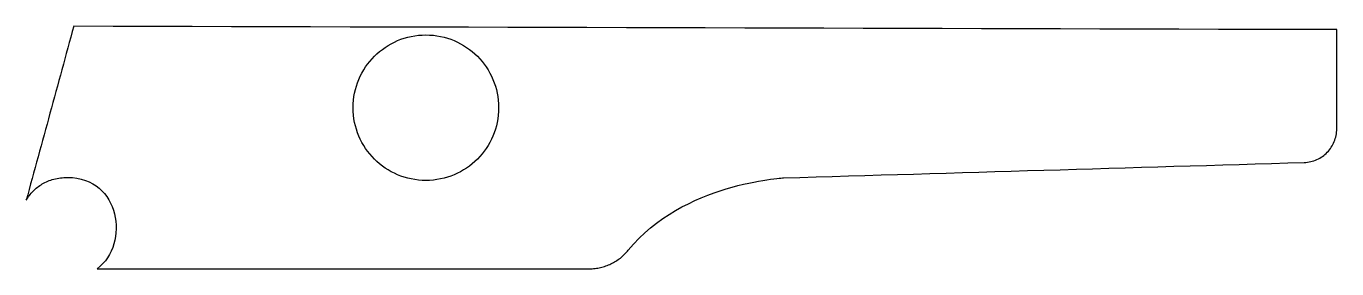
# Model space of a CAD drawing. Header units: metres. Extents: x 166 to 284, y -138 to -66.
# Drawn here: x 222.8 to 283.5, y -77.6 to -66.4 of the extents above; entities that cross this region are included whole.
import ezdxf

# ---------------------------------------------------------------- set-up
doc = ezdxf.new("R2010")
doc.units = ezdxf.units.M

msp = doc.modelspace()

# ---------------------------------------------------------------- linework, layer by layer
for points in [[(224.965514, -66.401188), (224.89668, -66.653156), (224.827846, -66.905124), (224.759012, -67.157092), (224.690178, -67.40906), (224.621344, -67.661028), (224.55251, -67.912996), (224.483676, -68.164964), (224.414842, -68.416932), (224.346008, -68.6689), (224.277174, -68.920868), (224.20834, -69.172836), (224.139506, -69.424804), (224.070672, -69.676772), (224.001838, -69.92874), (223.933004, -70.180708), (223.86417, -70.432676), (223.795336, -70.684644), (223.726502, -70.936612), (223.657668, -71.18858), (223.588834, -71.440548), (223.52, -71.692516), (223.451166, -71.944484), (223.382332, -72.196452), (223.313498, -72.44842), (223.244664, -72.700388), (223.17583, -72.952356), (223.106996, -73.204324), (223.038162, -73.456292), (222.969328, -73.70826), (222.900494, -73.960228), (222.83166, -74.212196), (222.762826, -74.464164), (222.796862, -74.407268), (222.832676, -74.351388), (222.870268, -74.296524), (222.909384, -74.24293), (222.950278, -74.190352), (222.992696, -74.139044), (223.036892, -74.089006), (223.082612, -74.040492), (223.13011, -73.993248), (223.179132, -73.947528), (223.229932, -73.903332), (223.28251, -73.86066), (223.336612, -73.819512), (223.392492, -73.780142), (223.449896, -73.742296), (223.509078, -73.706228), (223.569784, -73.671938), (223.632268, -73.639426), (223.69653, -73.608946), (223.762316, -73.580498), (223.82988, -73.553828), (223.898968, -73.52919), (223.969834, -73.506838), (224.042224, -73.486518), (224.116392, -73.468484), (224.192338, -73.452736), (224.269808, -73.439274), (224.349056, -73.428098), (224.429828, -73.419208), (224.512378, -73.412858), (224.596452, -73.409048), (224.682304, -73.407778), (224.905316, -73.416668), (225.116644, -73.442576), (225.316288, -73.48474), (225.504502, -73.542144), (225.681032, -73.614026), (225.845878, -73.69937), (225.99904, -73.79716), (226.140518, -73.906634), (226.270566, -74.026776), (226.38893, -74.15657), (226.49561, -74.295254), (226.590606, -74.442066), (226.674172, -74.595736), (226.746054, -74.755756), (226.806252, -74.920856), (226.85502, -75.090274), (226.892104, -75.262994), (226.917504, -75.438254), (226.93122, -75.615038), (226.933506, -75.792584), (226.924108, -75.969876), (226.903026, -76.145898), (226.870514, -76.319888), (226.826318, -76.49083), (226.770438, -76.657708), (226.703128, -76.81976), (226.624134, -76.97597), (226.533456, -77.125576), (226.431348, -77.267562), (226.317556, -77.401166), (226.19208, -77.525372), (226.055174, -77.639164), (226.768152, -77.639164), (227.48113, -77.639164), (228.194108, -77.639164), (228.907086, -77.639164), (229.620064, -77.639164), (230.333042, -77.639164), (231.04602, -77.639164), (231.758998, -77.639164), (232.471976, -77.639164), (233.184954, -77.639164), (233.897932, -77.639164), (234.61091, -77.639164), (235.323888, -77.639164), (236.036866, -77.639164), (236.749844, -77.639164), (237.462822, -77.639164), (238.1758, -77.639164), (238.888778, -77.639164), (239.601756, -77.639164), (240.314734, -77.639164), (241.027712, -77.639164), (241.74069, -77.639164), (242.453668, -77.639164), (243.166646, -77.639164), (243.879624, -77.639164), (244.592602, -77.639164), (245.30558, -77.639164), (246.018558, -77.639164), (246.731536, -77.639164), (247.444514, -77.639164), (248.157492, -77.639164), (248.87047, -77.639164), (248.936002, -77.638148), (249.00128, -77.635354), (249.066304, -77.630782), (249.13082, -77.624432), (249.195082, -77.61605), (249.258836, -77.60589), (249.322336, -77.594206), (249.385328, -77.580744), (249.447812, -77.565504), (249.509788, -77.548486), (249.571256, -77.52969), (249.631962, -77.50937), (249.69216, -77.487272), (249.751596, -77.46365), (249.81027, -77.43825), (249.868436, -77.411326), (249.92584, -77.382878), (249.982228, -77.352906), (250.037854, -77.321156), (250.092718, -77.287882), (250.146566, -77.253084), (250.199652, -77.216762), (250.251722, -77.17917), (250.302776, -77.140054), (250.352814, -77.099414), (250.401836, -77.05725), (250.449842, -77.013816), (250.496578, -76.968858), (250.542298, -76.92263), (250.586748, -76.874878), (250.629928, -76.825856), (250.671838, -76.775564), (250.914154, -76.492608), (251.1679, -76.225908), (251.431806, -75.97521), (251.704602, -75.739752), (251.985018, -75.51928), (252.271784, -75.313032), (252.56363, -75.120754), (252.859286, -74.941938), (253.157482, -74.776076), (253.457202, -74.62266), (253.756922, -74.481182), (254.055626, -74.351134), (254.35179, -74.232262), (254.644398, -74.123804), (254.93218, -74.025506), (255.213866, -73.93686), (255.488186, -73.857104), (255.75387, -73.785984), (256.009648, -73.722992), (256.25425, -73.667874), (256.486406, -73.619868), (256.7051, -73.578466), (256.908808, -73.543414), (257.09626, -73.51395), (257.26644, -73.48982), (257.418078, -73.470516), (257.54965, -73.45553), (257.66014, -73.444354), (257.748278, -73.43648), (257.812794, -73.4314), (257.852418, -73.428606), (257.86588, -73.427844), (258.620006, -73.405492), (259.374132, -73.38314), (260.128258, -73.360788), (260.882384, -73.338436), (261.63651, -73.316084), (262.390636, -73.293732), (263.144762, -73.27138), (263.898888, -73.249028), (264.653014, -73.226676), (265.40714, -73.204324), (266.161266, -73.181972), (266.915392, -73.15962), (267.669518, -73.137268), (268.423644, -73.114916), (269.17777, -73.092564), (269.931896, -73.070212), (270.686022, -73.04786), (271.440148, -73.025508), (272.194274, -73.003156), (272.9484, -72.980804), (273.702526, -72.958452), (274.456652, -72.9361), (275.210778, -72.913748), (275.964904, -72.891396), (276.71903, -72.869044), (277.473156, -72.846692), (278.227282, -72.82434), (278.981408, -72.801988), (279.735534, -72.779636), (280.48966, -72.757284), (281.243786, -72.734932), (281.997912, -72.71258), (282.076398, -72.708262), (282.153868, -72.700134), (282.230068, -72.68845), (282.304998, -72.672956), (282.378658, -72.653906), (282.450794, -72.631554), (282.521406, -72.6059), (282.59024, -72.576944), (282.65755, -72.54494), (282.722828, -72.509634), (282.786328, -72.471534), (282.847796, -72.43064), (282.907232, -72.386952), (282.964382, -72.34047), (283.019246, -72.291448), (283.07157, -72.239886), (283.121608, -72.186038), (283.169106, -72.129904), (283.21381, -72.071484), (283.25572, -72.010778), (283.294836, -71.94804), (283.331158, -71.883524), (283.364432, -71.81723), (283.394658, -71.749158), (283.421582, -71.679308), (283.445204, -71.607934), (283.465524, -71.535036), (283.482288, -71.460868), (283.495496, -71.38543), (283.504894, -71.308722), (283.510736, -71.230998), (283.512768, -71.152258), (283.512768, -71.008748), (283.512768, -70.865238), (283.512768, -70.721728), (283.512768, -70.578218), (283.512768, -70.434708), (283.512768, -70.291198), (283.512768, -70.147688), (283.512768, -70.004178), (283.512768, -69.860668), (283.512768, -69.717158), (283.512768, -69.573648), (283.512768, -69.430138), (283.512768, -69.286628), (283.512768, -69.143118), (283.512768, -68.999608), (283.512768, -68.856098), (283.512768, -68.712588), (283.512768, -68.569078), (283.512768, -68.425568), (283.512768, -68.282058), (283.512768, -68.138548), (283.512768, -67.995038), (283.512768, -67.851528), (283.512768, -67.708018), (283.512768, -67.564508), (283.512768, -67.420998), (283.512768, -67.277488), (283.512768, -67.133978), (283.512768, -66.990468), (283.512768, -66.846958), (283.512768, -66.703448), (283.512768, -66.559938), (281.683206, -66.555112), (279.853644, -66.550286), (278.024082, -66.54546), (276.19452, -66.54038), (274.364958, -66.535554), (272.535396, -66.530728), (270.705834, -66.525902), (268.876272, -66.520822), (267.04671, -66.515996), (265.217148, -66.51117), (263.387586, -66.506344), (261.558024, -66.501264), (259.728462, -66.496438), (257.8989, -66.491612), (256.069338, -66.486786), (254.239776, -66.481706), (252.410214, -66.47688), (250.580652, -66.472054), (248.75109, -66.467228), (246.921528, -66.462148), (245.091966, -66.457322), (243.262404, -66.452496), (241.432842, -66.44767), (239.60328, -66.44259), (237.773718, -66.437764), (235.944156, -66.432938), (234.114594, -66.428112), (232.285032, -66.423032), (230.45547, -66.418206), (228.625908, -66.41338), (226.796346, -66.408554), (224.966784, -66.403474)], [(244.662706, -70.175628), (244.658388, -70.34911), (244.645434, -70.520306), (244.624098, -70.688962), (244.59438, -70.855078), (244.556788, -71.018146), (244.511322, -71.178166), (244.458236, -71.334884), (244.397784, -71.488046), (244.33022, -71.637398), (244.255798, -71.782686), (244.174518, -71.92391), (244.086888, -72.060816), (243.992908, -72.19315), (243.892832, -72.320658), (243.786914, -72.443086), (243.675154, -72.56018), (243.55806, -72.67194), (243.435632, -72.777858), (243.308124, -72.877934), (243.17579, -72.971914), (243.038884, -73.059544), (242.89766, -73.140824), (242.752118, -73.215246), (242.602766, -73.28281), (242.449604, -73.343262), (242.292886, -73.396348), (242.132866, -73.441814), (241.969798, -73.479406), (241.803682, -73.509124), (241.635026, -73.53046), (241.46383, -73.543414), (241.290348, -73.547732), (241.116866, -73.543414), (240.94567, -73.53046), (240.777014, -73.509124), (240.610898, -73.479406), (240.44783, -73.441814), (240.28781, -73.396348), (240.131092, -73.343262), (239.97793, -73.28281), (239.828578, -73.215246), (239.683036, -73.140824), (239.541812, -73.059544), (239.404906, -72.971914), (239.272572, -72.877934), (239.145064, -72.777858), (239.022636, -72.67194), (238.905542, -72.56018), (238.793782, -72.443086), (238.687864, -72.320658), (238.587788, -72.19315), (238.493808, -72.060816), (238.406178, -71.92391), (238.324898, -71.782686), (238.250476, -71.637398), (238.182912, -71.488046), (238.12246, -71.334884), (238.069374, -71.178166), (238.023908, -71.018146), (237.986316, -70.855078), (237.956598, -70.688962), (237.935262, -70.520306), (237.922308, -70.34911), (237.91799, -70.175628), (237.922308, -70.002146), (237.935262, -69.83095), (237.956598, -69.662294), (237.986316, -69.496178), (238.023908, -69.33311), (238.069374, -69.17309), (238.12246, -69.016372), (238.182912, -68.86321), (238.250476, -68.713858), (238.324898, -68.56857), (238.406178, -68.427346), (238.493808, -68.29044), (238.587788, -68.158106), (238.687864, -68.030598), (238.793782, -67.90817), (238.905542, -67.791076), (239.022636, -67.679316), (239.145064, -67.573398), (239.272572, -67.473322), (239.404906, -67.379342), (239.541812, -67.291712), (239.683036, -67.210432), (239.828578, -67.13601), (239.97793, -67.068446), (240.131092, -67.007994), (240.28781, -66.954908), (240.44783, -66.909442), (240.610898, -66.87185), (240.777014, -66.842132), (240.94567, -66.820796), (241.116866, -66.807842), (241.290348, -66.803524), (241.46383, -66.807842), (241.635026, -66.820796), (241.803682, -66.842132), (241.969798, -66.87185), (242.132866, -66.909442), (242.292886, -66.954908), (242.449604, -67.007994), (242.602766, -67.068446), (242.752118, -67.13601), (242.89766, -67.210432), (243.038884, -67.291712), (243.17579, -67.379342), (243.308124, -67.473322), (243.435632, -67.573398), (243.55806, -67.679316), (243.675154, -67.791076), (243.786914, -67.90817), (243.892832, -68.030598), (243.992908, -68.158106), (244.086888, -68.29044), (244.174518, -68.427346), (244.255798, -68.56857), (244.33022, -68.713858), (244.397784, -68.86321), (244.458236, -69.016372), (244.511322, -69.17309), (244.556788, -69.33311), (244.59438, -69.496178), (244.624098, -69.662294), (244.645434, -69.83095), (244.658388, -70.002146), (244.662706, -70.175628)]]:
    msp.add_lwpolyline(points)

doc.saveas('drawing.dxf')
